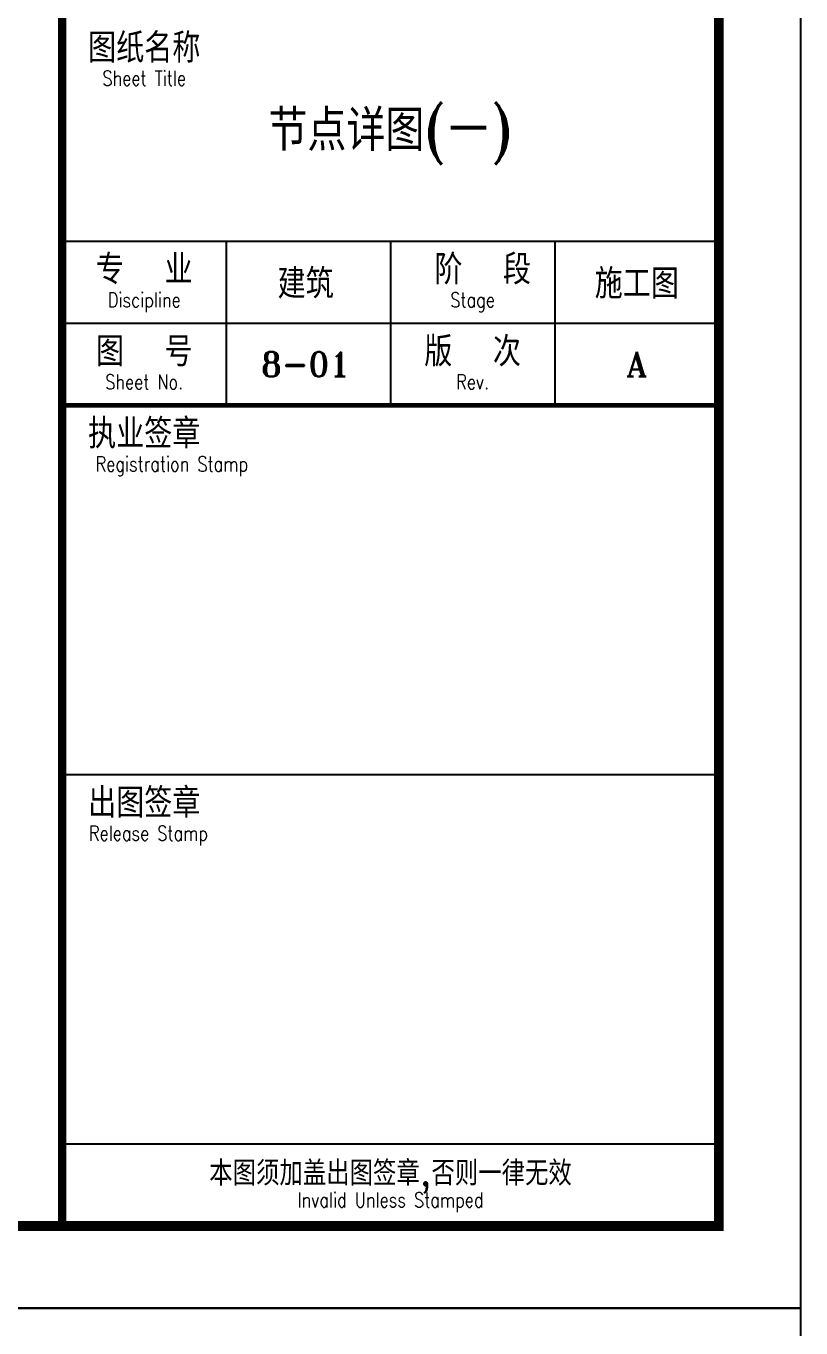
# Model space of a CAD drawing. Extents: x 0 to 125661, y -104936 to 8656.
# Drawn here: x 14932 to 16820, y -11929 to -8756 of the extents above; entities that cross this region are included whole.
import ezdxf
from ezdxf.enums import TextEntityAlignment as Align

# ---------------------------------------------------------------- set-up
doc = ezdxf.new("R2010")
doc.units = 0
doc.header["$LTSCALE"] = 800
doc.header["$MEASUREMENT"] = 0
doc.layers.get('0').update_dxf_attribs({"linetype": 'CONTINUOUS'})
doc.layers.add('图框', color=107, linetype='CONTINUOUS')
doc.styles.add('TKZ1_tjhts.shx', font='tjromant.shx', dxfattribs={"bigfont": 'tjhts.shx'})
doc.styles.add('TKZ2_tjkts.shx', font='tjromant.shx', dxfattribs={"bigfont": 'tjkts.shx'})

# ---------------------------------------------------------------- blocks, each defined once
blk = doc.blocks.new('TJAD_TK_A1')
for p, q in [((1251.38, 486.45), (1331.38, 486.45)), ((1271.38, 486.45), (1271.38, 466.45)), ((1291.38, 486.45), (1291.38, 466.45)), ((1311.38, 486.45), (1311.38, 466.45)), ((1251.38, 476.45), (1331.38, 476.45)), ((1251.38, 421.45), (1331.38, 421.45)), ((1251.38, 376.45), (1331.38, 376.45))]:
    blk.add_line(p, q)
for points, const_width in [([(1251.38, 940.45), (1251.38, 366.45)], 1), ([(1251.38, 466.45), (1331.38, 466.45)], 0.6)]:
    blk.add_lwpolyline(points, dxfattribs=dict(const_width=const_width))
at = {"layer": '图框'}
for p, q in [((1341.38, 950.45), (500.38, 950.45)), ((1341.38, 356.45), (1341.38, 950.45)), ((500.38, 356.45), (1341.38, 356.45))]:
    blk.add_line(p, q, dxfattribs=at)
at = {"layer": '图框', "const_width": 1.2}
blk.add_lwpolyline([(1331.38, 940.45), (525.38, 940.45), (525.38, 366.45), (1331.38, 366.45)], close=True, dxfattribs=at)
at = {"style": 'TKZ2_tjkts.shx'}
for s, height, p in [('图纸名称', 3.6, (1261.38, 510)), ('专  业', 3.6, (1261.38, 483)), (' 阶  段', 3.6, (1301.38, 483)), ('图  号', 3.6, (1261.38, 473)), ('版  次', 3.6, (1301.38, 473)), ('执业签章', 3.6, (1261.38, 463)), ('出图签章', 3.6, (1261.38, 418)), ('本图须加盖出图签章,否则一律无效', 3, (1291.38, 372.88))]:
    blk.add_text(s, height=height, dxfattribs=at).set_placement(p, align=Align.MIDDLE_CENTER)
at = {"style": 'TKZ2_tjkts.shx', "width": 0.8}
for s, p in [('Sheet Title', (1261.38, 506.3)), ('Discipline', (1261.38, 479.3)), ('Stage', (1301.38, 479.3)), ('Sheet No.', (1261.38, 469.3)), ('Rev.', (1301.38, 469.3)), ('Registration Stamp', (1264.74, 459.3)), ('Release Stamp', (1261.89, 414.3)), ('Invalid Unless Stamped', (1291.38, 369.62))]:
    blk.add_text(s, height=1.8, dxfattribs=at).set_placement(p, align=Align.MIDDLE_CENTER)

msp = doc.modelspace()

# ---------------------------------------------------------------- block references
at = {"layer": '图框', "xscale": 20, "yscale": 20, "zscale": 20}
for p in [(-10007.6, -19009), (-10007.6, -30889)]:
    msp.add_blockref('TJAD_TK_A1', p, dxfattribs=at)

# ---------------------------------------------------------------- texts
at = {"layer": '图框', "color": 3, "style": 'TKZ1_tjhts.shx'}
for s, height, p in [('节点详图(一)', 100, (15820, -9010)), ('建筑', 72, (15613.3, -9383.7)), ('施工图', 72, (16420, -9383.7)), ('8-01', 60, (15613.3, -9580)), ('A', 60, (16420, -9580))]:
    msp.add_text(s, height=height, dxfattribs=at).set_placement(p, align=Align.MIDDLE_CENTER)

doc.saveas('drawing.dxf')
